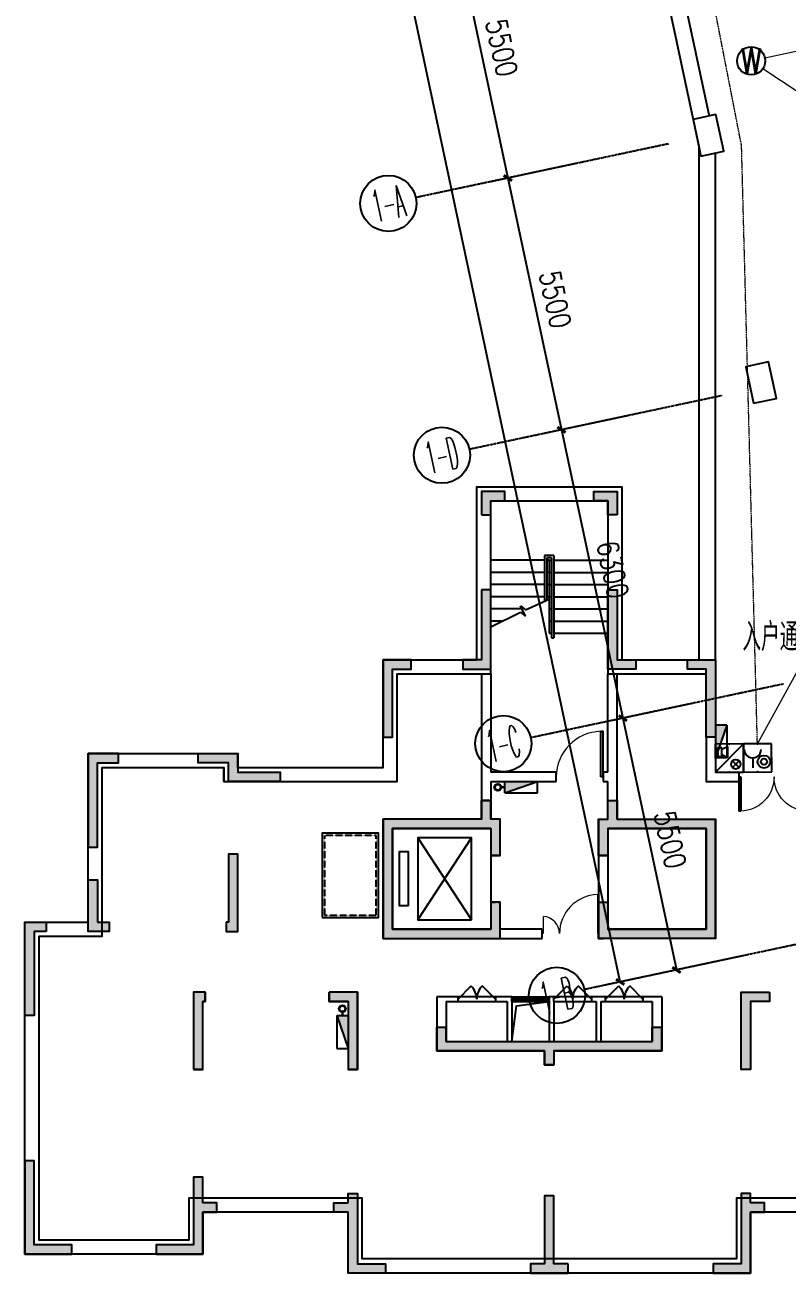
# Model space of a CAD drawing. Extents: x -781653 to 929899, y -292639 to -18670.
# Drawn here: x -349293 to -333015, y -219932 to -193265 of the extents above; entities that cross this region are included whole.
import ezdxf
from ezdxf.enums import TextEntityAlignment as Align

# ---------------------------------------------------------------- set-up
doc = ezdxf.new("R2010")
doc.units = 0
doc.header["$LTSCALE"] = 10
doc.header["$MEASUREMENT"] = 0
for name, pattern in [('ACAD_ISO11W100', [33.5, 12, -3, 12, -3, 0.5, -3]), ('BORDER', [1.75, 0.5, -0.25, 0.5, -0.25, 0, -0.25]), ('CENTER', [2, 1.25, -0.25, 0.25, -0.25]), ('DASH', [0.35, 0.25, -0.1])]:
    doc.linetypes.add(name, pattern=pattern)
doc.layers.get('0').update_dxf_attribs({"linetype": 'CONTINUOUS'})
doc.layers.get('Defpoints').update_dxf_attribs({"linetype": 'CONTINUOUS'})
for name, color, linetype in [('AXIS', 3, 'CONTINUOUS'), ('AXIS_TEXT', 7, 'CONTINUOUS'), ('COLU', 1, 'CONTINUOUS'), ('DIM_SYMB', 3, 'CONTINUOUS'), ('DOTE', 8, 'CENTER'), ('JPS-X', 1, 'BORDER'), ('JPS-XHS', 7, 'CONTINUOUS'), ('LVTRY', 6, 'CONTINUOUS'), ('PUB_DIM', 3, 'CONTINUOUS'), ('RD-equip', 3, 'CONTINUOUS'), ('road', 7, 'CONTINUOUS'), ('solid', 252, 'CONTINUOUS'), ('STAIR', 9, 'CONTINUOUS'), ('TEXT', 7, 'CONTINUOUS'), ('wall', 8, 'CONTINUOUS'), ('wall-jg', 7, 'CONTINUOUS'), ('WINDOW', 4, 'CONTINUOUS'), ('结构墙', 7, 'CONTINUOUS')]:
    doc.layers.add(name, color=color, linetype=linetype)
doc.layers.add('RD-line', color=2, linetype='CONTINUOUS', lineweight=0)
doc.layers.get('DOTE').off()
doc.styles.add('_TCH_AXIS', font='COMPLEX', dxfattribs={"bigfont": 'GBCBIG'})
doc.styles.add('COMPLEX', font='COMPLEX')
doc.styles.add('DIM_FONT', font='SIMPLEX', dxfattribs={"width": 0.8, "bigfont": 'HZTXT'})
doc.styles.add('FS1', font='txt4', dxfattribs={"width": 0.8, "bigfont": 'fstxt'})
doc.styles.add('FS2', font='tjromans.shx', dxfattribs={"width": 0.8, "bigfont": 'tjhztxt.shx'})
doc.styles.get("Standard").update_dxf_attribs({"font": 'GBENOR', "bigfont": 'GBCBIG'})
doc.dimstyles.new('DIMN300', dxfattribs={"dimscale": 3, "dimtxt": 300, "dimasz": 100, "dimexe": 250, "dimexo": 300, "dimgap": 150, "dimtad": 1, "dimdec": 0, "dimzin": 0, "dimdsep": 46, "dimtxsty": 'DIM_FONT', "dimblk": 'ARCHTICK', "dimcen": 0.09, "dimclrt": 7, "dimazin": 2, "dimtfac": 1, "dimtdec": 0, "dimtix": 1, "dimtmove": 2, "dimatfit": 3, "dimfxl": 0, "dimtolj": 1, "dimtzin": 0, "dimarcsym": 0})

# ---------------------------------------------------------------- blocks, each defined once
blk = doc.blocks.new('DXHS')
at = {"layer": 'JPS-XHS'}
blk.add_hatch(color=256, dxfattribs=at).paths.add_polyline_path([(-350, 240), (-350, 0), (350, 0)])
at = {"layer": 'JPS-XHS', "linetype": 'Continuous'}
for p, q in [((-350, 240), (-350, 0)), ((-350, 240), (350, 240)), ((-350, 0), (350, 0)), ((350, 240), (350, 0))]:
    blk.add_line(p, q, dxfattribs=at)
at = {"layer": 'JPS-XHS'}
blk.add_line((-350, 240), (350, 0), dxfattribs=at)
blk = doc.blocks.new('FF')
at = {"linetype": 'Continuous'}
for radius in [75, 60]:
    blk.add_circle((0, 0), radius, dxfattribs=at)
blk = doc.blocks.new('$DorLib2D$00000001')
for p, q in [((0.45, 0.975), (0.5, 0.975)), ((0.45, 0), (0.45, 0.975)), ((0.5, 0), (0.5, 0.975)), ((0.5, 0), (0.45, 0))]:
    blk.add_line(p, q)
at = {"lineweight": 13}
blk.add_arc((0.475, 0), 0.975, 91.4693, 180, dxfattribs=at)
blk = doc.blocks.new('$DorLib2D$00000116')
at = {"color": 0}
for p, q in [((-0.5, 0), (-0.146, 0.354)), ((0.5, 0), (0.146, 0.354))]:
    blk.add_line(p, q, dxfattribs=at)
for centre, start, end in [((-0.5, 0), 0, 45), ((0.5, 0), 135, 180)]:
    blk.add_arc(centre, 0.5, start, end, dxfattribs=at)
blk = doc.blocks.new('$WINLIB2D$00000001')
for p, q in [((-0.5, 0.5), (0.5, 0.5)), ((-0.5, 0.5), (-0.5, -0.5)), ((0.5, -0.5), (0.5, 0.5)), ((0.5, 0.167), (-0.5, 0.167)), ((0.5, -0.167), (-0.5, -0.167)), ((-0.5, -0.5), (0.5, -0.5))]:
    blk.add_line(p, q)
blk = doc.blocks.new('$DorLib2D$00000025')
at = {"const_width": 0.02}
for points in [[(0.481, -0.001), (0.481, 0.691)], [(-0.481, 0.001), (-0.481, 0.308)]]:
    blk.add_lwpolyline(points, dxfattribs=at)
at = {"lineweight": 13}
for centre, radius, start, end in [((0.505, -0.002), 0.699, 91.9397, 179.7238), ((-0.501, 0.003), 0.307, 359.7899, 85.7508)]:
    blk.add_arc(centre, radius, start, end, dxfattribs=at)
blk = doc.blocks.new('A$C08630F14')
at = {"layer": 'solid'}
h = blk.add_hatch(color=8, dxfattribs=at)
h.paths.add_polyline_path([(9950, 8925), (10150, 8925), (10150, 9700), (9950, 9700), (9950, 10100), (9750, 10100), (9750, 9700), (7650, 9700), (7650, 7150), (10150, 7150), (10150, 7925), (9950, 7925), (9950, 7350), (7850, 7350), (7850, 9500), (9950, 9500)])
h.paths.add_polyline_path([(12450, 9500), (14550, 9500), (14550, 7350), (12450, 7350), (12450, 7925), (12250, 7925), (12250, 7150), (14750, 7150), (14750, 9700), (12650, 9700), (12650, 10100), (12450, 10100), (12450, 9700), (12250, 9700), (12250, 8925), (12450, 8925)])
for points in [[(4350, 7500), (4300, 7500), (4300, 7300), (4550, 7300), (4550, 8950), (4350, 8950)], [(3800, 5800), (3850, 5800), (3850, 6000), (3600, 6000), (3600, 4350), (3800, 4350)], [(6900, 5800), (6900, 4350), (7100, 4350), (7100, 6000), (6500, 6000), (6500, 5800)], [(9000, 4950), (9000, 5250), (8800, 5250), (8800, 4750), (11100, 4750), (11100, 4450), (11300, 4450), (11300, 4750), (13600, 4750), (13600, 5250), (13400, 5250), (13400, 4950)]]:
    blk.add_hatch(color=8, dxfattribs=at).paths.add_polyline_path(points)
at = {"layer": 'DIM_SYMB', "color": 8}
blk.add_lwpolyline([(11850, 13670, 0, 0, 0), (11850, 15593, 0, 0, 0), (10550, 15593, 0, 0, 0), (10550, 14750, 80, 0, 0), (10550, 14450, 0, 0, 0)], format="xyseb", dxfattribs=at)
at = {"layer": 'JPS-X', "color": 8, "const_width": 50}
for points in [[(10175, 10380), (10250, 10380)], [(6780, 5575), (6780, 5500)]]:
    blk.add_lwpolyline(points, dxfattribs=at)
at = {"layer": 'LVTRY', "color": 8}
blk.add_lwpolyline([(10400, 4950), (10498, 5706), (11200, 5800)], dxfattribs=at)
at = {"layer": 'STAIR', "color": 8}
for p, q in [((11100, 15230), (9950, 15230)), ((11300, 15330), (11100, 15330)), ((11100, 15330), (11100, 14352)), ((11250, 15280), (11150, 15280)), ((11150, 15280), (11150, 14374)), ((11200, 15230), (11150, 15230)), ((11200, 15230), (11200, 13670)), ((11200, 15230), (11250, 15230)), ((11200, 15230), (11200, 14397)), ((11250, 15280), (11250, 13570)), ((11300, 15330), (11300, 13570)), ((11300, 15230), (12450, 15230)), ((11100, 14970), (9950, 14970)), ((11200, 14970), (11150, 14970)), ((11200, 14970), (11250, 14970)), ((11300, 14970), (12450, 14970)), ((11100, 14710), (9950, 14710)), ((11200, 14710), (11150, 14710)), ((11200, 14710), (11250, 14710)), ((11300, 14710), (12450, 14710)), ((11100, 14450), (9950, 14450)), ((11200, 14450), (11150, 14450)), ((11200, 14450), (11250, 14450)), ((11300, 14450), (12450, 14450)), ((10613, 14190), (9950, 14190)), ((10688, 14037), (10583, 14253)), ((10583, 14253), (10689, 14172)), ((10689, 14172), (11200, 14397)), ((11200, 14190), (11250, 14190)), ((11300, 14190), (12450, 14190)), ((9950, 13804), (10582, 14119)), ((10203, 13930), (9950, 13930)), ((10582, 14119), (10688, 14037)), ((11200, 13930), (11250, 13930)), ((11300, 13930), (12450, 13930)), ((11200, 13670), (11250, 13670)), ((11300, 13670), (12450, 13670)), ((11250, 13570), (11300, 13570)), ((8390, 9300), (9540, 7550)), ((8390, 7550), (9540, 9300)), ((9950, 8925), (9950, 7925)), ((10050, 5900), (9250, 5900)), ((12100, 5900), (11300, 5900)), ((13200, 5900), (12400, 5900)), ((9250, 5800), (10050, 5800)), ((11300, 5800), (12100, 5800)), ((12400, 5800), (13200, 5800))]:
    blk.add_line(p, q, dxfattribs=at)
for points in [[(6350, 7600), (7550, 7600), (7550, 9400), (6350, 9400)], [(9540, 7550), (9540, 9300), (8390, 9300), (8390, 7550)], [(8190, 7850), (8190, 9000), (7990, 9000), (7990, 7850)]]:
    blk.add_lwpolyline(points, close=True, dxfattribs=at)
at = {"layer": 'STAIR', "color": 8, "linetype": 'DASH'}
blk.add_lwpolyline([(6400, 7650), (7500, 7650), (7500, 9350), (6400, 9350)], close=True, dxfattribs=at)
at = {"layer": 'wall', "color": 8}
for p, q in [((9750, 12800), (9750, 10600)), ((9950, 12800), (9950, 10700)), ((12450, 10700), (12450, 12800)), ((12450, 12800), (12650, 12800)), ((12650, 10600), (12650, 12800)), ((11350, 10700), (9950, 10700)), ((11350, 10500), (11350, 10700)), ((12450, 10700), (12350, 10700)), ((12350, 10700), (12350, 10500)), ((9750, 10600), (9750, 9700)), ((9950, 10500), (11350, 10500)), ((9950, 10500), (9950, 9700)), ((12350, 10500), (12450, 10500)), ((12450, 9700), (12450, 10500)), ((12650, 9700), (12650, 10600)), ((7650, 9700), (7650, 7150)), ((9750, 9700), (7650, 9700)), ((10150, 9700), (9950, 9700)), ((10150, 8925), (10150, 9700)), ((12250, 9700), (12250, 7350)), ((12250, 9700), (12450, 9700)), ((12650, 9700), (14750, 9700)), ((14750, 9700), (14750, 7150)), ((7850, 9500), (7850, 7350)), ((9850, 9500), (7850, 9500)), ((9950, 9500), (9850, 9500)), ((9950, 9500), (9950, 8925)), ((12450, 9500), (12450, 7350)), ((12450, 9500), (12550, 9500)), ((12550, 9500), (14550, 9500)), ((14550, 9500), (14550, 7350)), ((9950, 8925), (10150, 8925)), ((10150, 7925), (9950, 7925)), ((9950, 7925), (9950, 7350)), ((10150, 7350), (10150, 7925)), ((7850, 7350), (9950, 7350)), ((11050, 7350), (10150, 7350)), ((11050, 7150), (11050, 7350)), ((12250, 7350), (12250, 7150)), ((14550, 7350), (12450, 7350)), ((7650, 7150), (10058, 7150)), ((10050, 7150), (11050, 7150)), ((12250, 7150), (12350, 7150)), ((14750, 7150), (12342, 7150)), ((8800, 5900), (8800, 4750)), ((9250, 5900), (8800, 5900)), ((9250, 5800), (9250, 5900)), ((10400, 5900), (10050, 5900)), ((10050, 5900), (10050, 5800)), ((10400, 5800), (10400, 5900)), ((11300, 5900), (11200, 5900)), ((11200, 5900), (11200, 5800)), ((11300, 5800), (11300, 5900)), ((12300, 5900), (12100, 5900)), ((12100, 5900), (12100, 5800)), ((12400, 5900), (12300, 5900)), ((12400, 5800), (12400, 5900)), ((13600, 5900), (13200, 5900)), ((13200, 5900), (13200, 5800)), ((13600, 5900), (13600, 4750)), ((9000, 5800), (9000, 4950)), ((9000, 5800), (9250, 5800)), ((10050, 5800), (10300, 5800)), ((10300, 5800), (10300, 4950)), ((10400, 5800), (10400, 4950)), ((11200, 5800), (11200, 4950)), ((11300, 5800), (11300, 4950)), ((12100, 5800), (12200, 5800)), ((12200, 5800), (12200, 4950)), ((12300, 5800), (12300, 4950)), ((12300, 5800), (12400, 5800)), ((13200, 5800), (13400, 5800)), ((13400, 5800), (13400, 4950)), ((9000, 4950), (10300, 4950)), ((10400, 4950), (11200, 4950)), ((11200, 4950), (11200, 4950)), ((11300, 4950), (12200, 4950)), ((12300, 4950), (13400, 4950)), ((8800, 4750), (10400, 4750)), ((10400, 4750), (11100, 4750)), ((11100, 4750), (11100, 4450)), ((11300, 4750), (12300, 4750)), ((11300, 4750), (11300, 4450)), ((11300, 4750), (11300, 4750)), ((12300, 4750), (13600, 4750)), ((11300, 4450), (11100, 4450))]:
    blk.add_line(p, q, dxfattribs=at)
at = {"layer": 'wall-jg', "color": 8}
for p, q in [((4550, 10800), (4550, 11100)), ((4250, 10500), (4250, 10800)), ((9750, 9700), (9750, 10100)), ((9750, 10100), (9950, 10100)), ((9950, 10100), (9950, 9700)), ((12450, 9700), (12450, 10100)), ((12450, 10100), (12650, 10100)), ((12650, 10100), (12650, 9700)), ((7650, 7150), (7650, 9700)), ((9750, 9700), (7650, 9700)), ((10150, 9700), (9950, 9700)), ((10150, 8925), (10150, 9700)), ((12250, 8925), (12250, 9700)), ((12250, 9700), (12450, 9700)), ((12650, 9700), (14750, 9700)), ((14750, 7150), (14750, 9700)), ((7850, 9500), (9950, 9500)), ((7850, 7350), (7850, 9500)), ((9950, 9500), (9950, 8925)), ((12450, 9500), (12450, 8925)), ((14550, 9500), (12450, 9500)), ((14550, 7350), (14550, 9500)), ((4550, 8950), (4350, 8950)), ((4350, 8950), (4350, 7500)), ((4550, 7300), (4550, 8950)), ((10150, 8925), (9950, 8925)), ((12250, 8925), (12450, 8925)), ((9950, 7925), (9950, 7350)), ((10150, 7925), (9950, 7925)), ((10150, 7150), (10150, 7925)), ((12250, 7150), (12250, 7925)), ((12250, 7925), (12450, 7925)), ((12450, 7925), (12450, 7350)), ((4300, 7500), (4300, 7300)), ((4350, 7500), (4300, 7500)), ((4300, 7300), (4550, 7300)), ((7850, 7350), (9950, 7350)), ((14550, 7350), (12450, 7350)), ((7650, 7150), (10150, 7150)), ((14750, 7150), (12250, 7150)), ((3850, 6000), (3600, 6000)), ((3600, 6000), (3600, 4350)), ((3850, 6000), (3850, 5800)), ((7100, 6000), (6500, 6000)), ((6500, 5800), (6500, 6000)), ((7100, 6000), (7100, 4350)), ((3800, 4350), (3800, 5800)), ((3850, 5800), (3800, 5800)), ((6900, 5800), (6500, 5800)), ((6900, 5800), (6900, 4350)), ((8800, 5250), (9000, 5250)), ((8800, 4750), (8800, 5250)), ((9000, 4950), (9000, 5250)), ((13400, 5250), (13600, 5250)), ((13400, 4950), (13400, 5250)), ((13600, 4750), (13600, 5250)), ((9000, 4950), (13400, 4950)), ((11100, 4750), (8800, 4750)), ((11100, 4750), (11100, 4450)), ((11300, 4750), (11300, 4450)), ((11300, 4750), (13600, 4750)), ((3800, 4350), (3600, 4350)), ((7100, 4350), (6900, 4350)), ((11100, 4450), (11300, 4450))]:
    blk.add_line(p, q, dxfattribs=at)
at = {"layer": 'WINDOW', "color": 8, "linetype": 'DASH'}
for p, q in [((10150, 8925), (9950, 8925)), ((9950, 7925), (10150, 7925))]:
    blk.add_line(p, q, dxfattribs=at)
at = {"layer": 'JPS-X', "color": 8}
blk.add_blockref('FF', (10100, 10380), dxfattribs=at)
at = {"layer": 'JPS-X', "color": 8, "rotation": 270}
blk.add_blockref('FF', (6780, 5650), dxfattribs=at)
at = {"layer": 'JPS-XHS', "color": 8, "xscale": -1}
for p, rotation in [((10600, 10500), 180), ((6900, 5150), 90)]:
    blk.add_blockref('DXHS', p, dxfattribs=dict(at, rotation=rotation))
at = {"layer": 'WINDOW', "color": 8}
for name, p, xscale, yscale, zscale in [('$DorLib2D$00000001', (11850, 10600), 1000, 1000, -1000), ('$DorLib2D$00000025', (11650, 7250), 1200, 1200, -1200), ('$DorLib2D$00000116', (11700, 5850), -800, 800, -800), ('$DorLib2D$00000116', (12800, 5850), 800, 800, 800)]:
    blk.add_blockref(name, p, dxfattribs=dict(at, xscale=xscale, yscale=yscale, zscale=zscale))
at = {"layer": 'WINDOW', "color": 8, "zscale": 800}
for name, p, xscale, yscale, rotation in [('$DorLib2D$00000116', (9650, 5850), 800, 800, 359.9999999999979), ('$WINLIB2D$00000001', (10800, 5850), -800, 100, 180)]:
    blk.add_blockref(name, p, dxfattribs=dict(at, xscale=xscale, yscale=yscale, rotation=rotation))
blk = doc.blocks.new('A$C2AE17321')
at = {"layer": 'solid'}
h = blk.add_hatch(color=256, dxfattribs=at)
h.paths.add_polyline_path([(9850, 16700), (9750, 16700), (9750, 16600), (9850, 16600)])
h.paths.add_polyline_path([(10250, 16700), (9850, 16700), (9850, 16600), (10250, 16600)])
h.paths.add_polyline_path([(10250, 16600), (9850, 16600), (9850, 16200), (9950, 16200), (9950, 16500), (10250, 16500)])
h.paths.add_polyline_path([(9850, 16600), (9750, 16600), (9750, 16200), (9850, 16200)])
h = blk.add_hatch(color=256, dxfattribs=at)
h.paths.add_polyline_path([(12550, 16700), (12150, 16700), (12150, 16600), (12550, 16600)])
h.paths.add_polyline_path([(12650, 16700), (12550, 16700), (12550, 16600), (12650, 16600)])
h.paths.add_polyline_path([(12650, 16600), (12550, 16600), (12550, 16200), (12650, 16200)])
h.paths.add_polyline_path([(12550, 16600), (12150, 16600), (12150, 16500), (12450, 16500), (12450, 16200), (12550, 16200)])
for points in [[(9350, 13100), (9350, 12900), (9950, 12900), (9950, 14400), (9950, 14600), (9750, 14600), (9750, 13100)], [(12650, 13100), (12650, 14600), (12450, 14600), (12450, 14400), (12450, 12900), (13050, 12900), (13050, 13100)], [(7650, 13100), (7650, 11450), (7850, 11450), (7850, 12900), (8250, 12900), (8250, 13100)], [(14550, 12900), (14550, 11450), (14750, 11450), (14750, 13100), (14150, 13100), (14150, 12900)], [(1350, 11100), (1350, 9100), (1550, 9100), (1550, 10900), (2000, 10900), (2000, 11100)], [(4550, 10700), (4550, 11100), (3700, 11100), (3700, 10900), (4350, 10900), (4350, 10500), (5450, 10500), (5450, 10700)], [(9950, 8925), (10150, 8925), (10150, 9700), (9950, 9700), (9950, 10100), (9750, 10100), (9750, 9700), (7650, 9700), (7650, 7150), (10150, 7150), (10150, 7925), (9950, 7925), (9950, 7350), (7850, 7350), (7850, 9500), (9950, 9500)], [(12450, 8925), (12250, 8925), (12250, 9700), (12450, 9700), (12450, 10100), (12650, 10100), (12650, 9700), (14750, 9700), (14750, 7150), (12250, 7150), (12250, 7925), (12450, 7925), (12450, 7350), (14550, 7350), (14550, 9500), (12450, 9500)], [(4350, 7500), (4300, 7500), (4300, 7300), (4550, 7300), (4550, 8950), (4350, 8950)], [(1550, 7500), (1550, 8400), (1350, 8400), (1350, 7300), (1800, 7300), (1800, 7500)], [(0, 7500), (0, 5500), (200, 5500), (200, 7300), (450, 7300), (450, 7500)], [(3800, 5800), (3850, 5800), (3850, 6000), (3600, 6000), (3600, 4350), (3800, 4350)], [(6900, 5800), (6900, 4350), (7100, 4350), (7100, 6000), (6500, 6000), (6500, 5800)], [(15300, 4350), (15500, 4350), (15500, 5800), (15900, 5800), (15900, 6000), (15300, 6000)], [(9000, 4950), (9000, 5250), (8800, 5250), (8800, 4750), (11100, 4750), (11100, 4450), (11300, 4450), (11300, 4750), (13600, 4750), (13600, 5250), (13400, 5250), (13400, 4950)], [(1000, 400), (1000, 600), (200, 600), (200, 2400), (0, 2400), (0, 400)], [(2800, 600), (2800, 400), (3800, 400), (3800, 1300), (4100, 1300), (4100, 1500), (3800, 1500), (3800, 2050), (3600, 2050), (3600, 600)], [(7100, 1700), (6900, 1700), (6900, 1500), (6600, 1500), (6600, 1300), (6900, 1300), (6900, 0), (7700, 0), (7700, 200), (7100, 200)], [(11600, 0), (11600, 200), (11300, 200), (11300, 1650), (11100, 1650), (11100, 200), (10800, 200), (10800, 0)], [(15300, 200), (14700, 200), (14700, 0), (15500, 0), (15500, 1300), (15800, 1300), (15800, 1500), (15500, 1500), (15500, 1700), (15300, 1700)]]:
    blk.add_hatch(color=256, dxfattribs=at).paths.add_polyline_path(points)
at = {"layer": 'wall-jg'}
for points in [[(9750, 16200), (9950, 16200), (9950, 16500), (10250, 16500), (10250, 16700), (9750, 16700), (9750, 16200)], [(12650, 16200), (12450, 16200), (12450, 16500), (12150, 16500), (12150, 16700), (12650, 16700), (12650, 16200)], [(8250, 13100), (7650, 13100), (7650, 11450), (7850, 11450), (7850, 12900), (8250, 12900), (8250, 13100)], [(14150, 13100), (14750, 13100), (14750, 11450), (14550, 11450), (14550, 12900), (14150, 12900), (14150, 13100)], [(9950, 8925), (10150, 8925), (10150, 9700), (9950, 9700), (9950, 10100), (9750, 10100), (9750, 9700), (7650, 9700), (7650, 7150), (10150, 7150), (10150, 7925), (9950, 7925), (9950, 7350), (7850, 7350), (7850, 9500), (9950, 9500), (9950, 8925)], [(12450, 8925), (12250, 8925), (12250, 9700), (12450, 9700), (12450, 10100), (12650, 10100), (12650, 9700), (14750, 9700), (14750, 7150), (12250, 7150), (12250, 7925), (12450, 7925), (12450, 7350), (14550, 7350), (14550, 9500), (12450, 9500), (12450, 8925)], [(4300, 7500), (4300, 7300), (4550, 7300), (4550, 8950), (4350, 8950), (4350, 7500), (4300, 7500)], [(3600, 4350), (3800, 4350), (3800, 5800), (3850, 5800), (3850, 6000), (3600, 6000), (3600, 4350)], [(13400, 5250), (13600, 5250), (13600, 4750), (11300, 4750), (11300, 4450), (11100, 4450), (11100, 4750), (8800, 4750), (8800, 5250), (9000, 5250), (9000, 4950), (13400, 4950), (13400, 5250)], [(0, 400), (1000, 400), (1000, 600), (200, 600), (200, 2400), (0, 2400), (0, 400)], [(3800, 1500), (3800, 2050), (3600, 2050), (3600, 600), (2800, 600), (2800, 400), (3800, 400), (3800, 1300), (4100, 1300), (4100, 1500), (3800, 1500)], [(6900, 1500), (6900, 1700), (7100, 1700), (7100, 200), (7700, 200), (7700, 0), (6900, 0), (6900, 1300), (6600, 1300), (6600, 1500), (6900, 1500)], [(11600, 200), (11300, 200), (11300, 1650), (11100, 1650), (11100, 200), (10800, 200), (10800, 0), (11600, 0), (11600, 200)], [(15500, 1500), (15500, 1700), (15300, 1700), (15300, 200), (14700, 200), (14700, 0), (15500, 0), (15500, 1300), (15800, 1300), (15800, 1500), (15500, 1500)]]:
    blk.add_lwpolyline(points, dxfattribs=at)
for points in [[(9750, 14600), (9750, 13100), (9350, 13100), (9350, 12900), (9950, 12900), (9950, 14400), (9950, 14400), (9950, 14600)], [(12450, 14600), (12650, 14600), (12650, 13100), (13050, 13100), (13050, 12900), (12450, 12900), (12450, 14400), (12450, 14400)], [(1350, 11100), (1350, 9100), (1550, 9100), (1550, 10900), (2000, 10900), (2000, 11100)], [(5450, 10500), (4350, 10500), (4350, 10900), (3700, 10900), (3700, 11100), (4550, 11100), (4550, 10700), (5450, 10700)], [(1550, 7500), (1800, 7500), (1800, 7300), (1350, 7300), (1350, 8400), (1550, 8400)], [(450, 7300), (200, 7300), (200, 5500), (0, 5500), (0, 7500), (450, 7500)], [(6500, 6000), (6500, 5800), (6900, 5800), (6900, 4350), (7100, 4350), (7100, 6000)], [(15900, 6000), (15900, 5800), (15500, 5800), (15500, 4350), (15300, 4350), (15300, 6000)]]:
    blk.add_lwpolyline(points, close=True, dxfattribs=at)
blk = doc.blocks.new('$DorLib2D$00000002')
for p, q in [((-0.5, 0), (-0.5, 0.4875)), ((-0.475, 0.4875), (-0.5, 0.4875)), ((-0.475, 0), (-0.475, 0.4875)), ((0.475, 0), (0.475, 0.4875)), ((0.475, 0.4875), (0.5, 0.4875)), ((0.5, 0), (0.5, 0.4875)), ((-0.5, 0), (-0.475, 0)), ((0.5, 0), (0.475, 0))]:
    blk.add_line(p, q)
at = {"lineweight": 13}
for centre, start, end in [((-0.4875, 0), 0, 88.53072), ((0.4875, 0), 91.46928, 180)]:
    blk.add_arc(centre, 0.4875, start, end, dxfattribs=at)
blk = doc.blocks.new('A$C7EC620A8')
at = {"layer": 'COLU'}
for points in [[(14437, 23865), (14926, 23969), (14760, 24752), (14271, 24648), (14437, 23865)], [(15561, 18584), (16050, 18688), (15884, 19470), (15395, 19366), (15561, 18584)], [(15561, 18584), (16050, 18688), (15884, 19470), (15395, 19366), (15561, 18584)]]:
    blk.add_lwpolyline(points, close=True, dxfattribs=at)
at = {"layer": '结构墙', "linetype": 'ByBlock'}
for p, q in [((10712, 41373), (14400, 24041)), ((13656, 29220), (14613, 24721)), ((14400, 13100), (14400, 24041)), ((14750, 13100), (14750, 23932))]:
    blk.add_line(p, q, dxfattribs=at)
at = {"layer": '结构墙'}
for points in [[(18600, 1300), (15500, 1300), (15500, 0), (6900, 0), (6900, 1300), (3800, 1300), (3800, 400), (0, 400), (0, 7500), (1350, 7500), (1350, 11100), (4550, 11100), (4550, 10800), (7650, 10800), (7650, 13100), (9650, 13100), (9650, 16800), (12750, 16800), (12750, 13100), (14450, 13100)], [(18900, 1600), (15200, 1600), (15200, 300), (7200, 300), (7200, 1600), (3500, 1600), (3500, 700), (300, 700), (300, 7200), (1650, 7200), (1650, 10800), (4250, 10800), (4250, 10500), (7950, 10500), (7950, 12800), (9950, 12800), (9950, 16500), (12450, 16500), (12450, 12800), (14550, 12800)]]:
    blk.add_lwpolyline(points, dxfattribs=at)
blk = doc.blocks.new('_ArchTick')
at = {"color": 0, "linetype": 'ByBlock', "const_width": 0.4}
blk.add_lwpolyline([(-0.5, -0.5), (0.5, 0.5)], dxfattribs=at)
blk = doc.blocks.new('*D290')
at = {"layer": 'Defpoints', "color": 0}
for p in [(11094, 36045), (12239, 30665), (10354, 30264)]:
    blk.add_point(p, dxfattribs=at)
at = {"layer": 'PUB_DIM', "color": 0, "lineweight": -2}
for p, q in [((10654, 35951), (8843, 35566)), ((9209, 35644), (10354, 30264)), ((11798, 30571), (9987, 30186))]:
    blk.add_line(p, q, dxfattribs=at)
at = {"layer": 'PUB_DIM', "color": 0, "lineweight": -2, "xscale": 150, "yscale": 150, "zscale": 150}
for p, rotation in [((9209, 35644), 102.0126000756922), ((10354, 30264), 282.0126000756923)]:
    blk.add_blockref('_ArchTick', p, dxfattribs=dict(at, rotation=rotation))
at = {"layer": 'PUB_DIM', "color": 7, "insert": (10222, 33048), "char_height": 450, "attachment_point": 5, "rotation": 282.0126, "style": 'DIM_FONT'}
blk.add_mtext('\\A1;5500', dxfattribs=at)
blk = doc.blocks.new('*D291')
at = {"layer": 'Defpoints', "color": 0}
for p in [(12239, 30665), (13383, 25286), (11499, 24885)]:
    blk.add_point(p, dxfattribs=at)
at = {"layer": 'PUB_DIM', "color": 0, "lineweight": -2}
for p, q in [((11798, 30571), (9987, 30186)), ((10354, 30264), (11499, 24885)), ((12943, 25192), (11132, 24806))]:
    blk.add_line(p, q, dxfattribs=at)
at = {"layer": 'PUB_DIM', "color": 0, "lineweight": -2, "xscale": 150, "yscale": 150, "zscale": 150}
for p, rotation in [((10354, 30264), 102.0126000756922), ((11499, 24885), 282.0126000756923)]:
    blk.add_blockref('_ArchTick', p, dxfattribs=dict(at, rotation=rotation))
at = {"layer": 'PUB_DIM', "color": 7, "insert": (11367, 27668), "char_height": 450, "attachment_point": 5, "rotation": 282.0126, "style": 'DIM_FONT'}
blk.add_mtext('\\A1;5500', dxfattribs=at)
blk = doc.blocks.new('*D292')
at = {"layer": 'Defpoints', "color": 0}
for p in [(13383, 25286), (14695, 19124), (12810, 18723)]:
    blk.add_point(p, dxfattribs=at)
at = {"layer": 'PUB_DIM', "color": 0, "lineweight": -2}
for p, q in [((12943, 25192), (11132, 24806)), ((11499, 24885), (12810, 18723)), ((14254, 19030), (12443, 18644))]:
    blk.add_line(p, q, dxfattribs=at)
at = {"layer": 'PUB_DIM', "color": 0, "lineweight": -2, "xscale": 150, "yscale": 150, "zscale": 150}
for p, rotation in [((11499, 24885), 102.0126000756922), ((12810, 18723), 282.0126000756923)]:
    blk.add_blockref('_ArchTick', p, dxfattribs=dict(at, rotation=rotation))
at = {"layer": 'PUB_DIM', "color": 7, "insert": (12595, 21897), "char_height": 450, "attachment_point": 5, "rotation": 282.0126, "style": 'DIM_FONT'}
blk.add_mtext('\\A1;6300', dxfattribs=at)
blk = doc.blocks.new('*D293')
at = {"layer": 'Defpoints', "color": 0}
for p in [(14695, 19124), (15839, 13744), (13955, 13343)]:
    blk.add_point(p, dxfattribs=at)
at = {"layer": 'PUB_DIM', "color": 0, "lineweight": -2}
for p, q in [((14254, 19030), (12443, 18644)), ((12810, 18723), (13955, 13343)), ((15399, 13650), (13588, 13265))]:
    blk.add_line(p, q, dxfattribs=at)
at = {"layer": 'PUB_DIM', "color": 0, "lineweight": -2, "xscale": 150, "yscale": 150, "zscale": 150}
for p, rotation in [((12810, 18723), 102.0126000756922), ((13955, 13343), 282.0126000756923)]:
    blk.add_blockref('_ArchTick', p, dxfattribs=dict(at, rotation=rotation))
at = {"layer": 'PUB_DIM', "color": 7, "insert": (13822, 16126), "char_height": 450, "attachment_point": 5, "rotation": 282.0126, "style": 'DIM_FONT'}
blk.add_mtext('\\A1;5500', dxfattribs=at)
blk = doc.blocks.new('*D294')
at = {"layer": 'Defpoints', "color": 0}
for p in [(5037, 64507), (1952, 63851), (15839, 13744)]:
    blk.add_point(p, dxfattribs=at)
at = {"layer": 'PUB_DIM', "color": 0, "lineweight": -2}
for p, q in [((4597, 64414), (1585, 63773)), ((12754, 13087), (1952, 63851)), ((15399, 13650), (12387, 13009))]:
    blk.add_line(p, q, dxfattribs=at)
at = {"layer": 'PUB_DIM', "color": 0, "lineweight": -2, "xscale": 150, "yscale": 150, "zscale": 150}
for p, rotation in [((1952, 63851), 102.0126000742225), ((12754, 13087), 282.0126000742225)]:
    blk.add_blockref('_ArchTick', p, dxfattribs=dict(at, rotation=rotation))
at = {"layer": 'PUB_DIM', "color": 7, "insert": (7793, 38563), "char_height": 450, "attachment_point": 5, "rotation": 282.0126, "style": 'DIM_FONT'}
blk.add_mtext('\\A1;51900', dxfattribs=at)
blk = doc.blocks.new('_AXISO')
blk.add_circle((0, 0), 0.5)
at = {"layer": 'AXIS_TEXT', "style": 'COMPLEX', "width": 1.041667}
blk.add_attdef('A', text='', height=0.56, dxfattribs=at).set_placement((-0.25, -0.28), (0.25, -0.28), align=Align.FIT)
blk = doc.blocks.new('yy')
at = {"layer": 'RD-equip'}
blk.add_circle((0, 0), 200, dxfattribs=at)
at = {"layer": 'RD-equip', "color": 4, "style": 'FS1', "width": 0.8}
blk.add_attdef('Y', text='', height=360, dxfattribs=at).set_placement((0, 0), align=Align.MIDDLE)
blk = doc.blocks.new('$equip$00001630')
for p, q in [((-0.5, 0), (-0.5, -1)), ((0.5, 0), (-0.5, 0)), ((0.5, -1), (0.5, 0)), ((-0.169, -0.5), (-0.169, -0.85)), ((-0.5, -1), (0.5, -1))]:
    blk.add_line(p, q)
for radius in [0.226, 0.113]:
    blk.add_circle((0.227, -0.64), radius)
blk.add_arc((-0.169, -0.2), 0.3, 180, 0)
for p in [(0, 0), (-0.5, -0.5), (0.5, -0.5), (0, -1)]:
    blk.add_point(p)
at = {"flags": 9}
blk.add_attdef('A', (0, 0), '', height=0.00002, dxfattribs=at)
blk.add_attdef('B', text='', height=0.4, dxfattribs=at).set_placement((0.884, -0.7), align=Align.MIDDLE_CENTER)
blk = doc.blocks.new('$equip$00001636')
for p, q in [((0.5, 0), (-0.5, 0)), ((0.5, 0), (-0.5, -1)), ((-0.5, 0), (-0.5, -1)), ((0.5, -1), (0.5, 0)), ((-0.417, -0.135, 0), (-0.417, -0.435, 0)), ((-0.269, -0.135, 0), (-0.417, -0.135, 0)), ((-0.417, -0.435, 0), (-0.269, -0.435, 0)), ((-0.269, -0.185, 0), (-0.069, -0.085, 0)), ((-0.269, -0.435, 0), (-0.269, -0.135, 0)), ((-0.069, -0.485, 0), (-0.269, -0.385, 0)), ((-0.069, -0.085, 0), (-0.069, -0.485, 0)), ((0.105, -0.602), (0.344, -0.841)), ((0.105, -0.841), (0.344, -0.602)), ((-0.5, -1), (0.5, -1))]:
    blk.add_line(p, q)
blk.add_circle((0.225, -0.722), 0.169)
for p in [(0, 0), (-0.5, -0.5), (0.5, -0.5), (0, -1)]:
    blk.add_point(p)
at = {"flags": 9}
blk.add_attdef('A', (0, 0), '', height=0.00002, dxfattribs=at)
blk.add_attdef('B', text='', height=0.4, dxfattribs=at).set_placement((0.884, -0.7), align=Align.MIDDLE_CENTER)
blk = doc.blocks.new('sdfgsdgsdgdsg')
at = {"layer": 'RD-equip', "xscale": 600, "yscale": 600, "zscale": 600, "rotation": 359.9999999999889}
for name, p in [('$equip$00001636', (-300, 600)), ('$equip$00001630', (300, 600))]:
    blk.add_blockref(name, p, dxfattribs=at)
blk = doc.blocks.new('A$C447C5B7F')
at = {"layer": 'AXIS', "linetype": 'ByBlock'}
for p, q in [((13781.9, 30993.5), (8388, 29845.8)), ((14926.6, 25613.9), (9532.7, 24466.2)), ((16237.8, 19451.9), (10843.9, 18304.2)), ((17382.4, 14072.3), (11988.6, 12924.6))]:
    blk.add_line(p, q, dxfattribs=at)
ref = blk.add_blockref('_AXISO', (7801.2, 29720.9), dxfattribs=dict(at, xscale=1200, yscale=1200, zscale=1200))
ref.add_attrib('A', '1-A', dxfattribs={"layer": 'AXIS_TEXT', "linetype": 'ByBlock', "height": 678.82, "rotation": 12.0126, "style": '_TCH_AXIS', "width": 0.355932}).set_placement((7539.9, 29318.3), (8203.8, 29459.5), align=Align.FIT)
ref = blk.add_blockref('_AXISO', (8945.9, 24341.3), dxfattribs=dict(at, xscale=1200, yscale=1200, zscale=1200))
ref.add_attrib('A', '1-D', dxfattribs={"layer": 'AXIS_TEXT', "linetype": 'ByBlock', "height": 678.82, "rotation": 12.0126, "style": '_TCH_AXIS', "width": 0.362069}).set_placement((8684.5, 23938.7), (9348.5, 24080), align=Align.FIT)
ref = blk.add_blockref('_AXISO', (10257.1, 18179.3), dxfattribs=dict(at, xscale=1200, yscale=1200, zscale=1200))
ref.add_attrib('A', '1-C', dxfattribs={"layer": 'AXIS_TEXT', "linetype": 'ByBlock', "height": 678.82, "rotation": 12.0126, "style": '_TCH_AXIS', "width": 0.375}).set_placement((9995.7, 17776.7), (10659.7, 17917.9), align=Align.FIT)
ref = blk.add_blockref('_AXISO', (11401.8, 12799.7), dxfattribs=dict(at, xscale=1200, yscale=1200, zscale=1200))
ref.add_attrib('A', '1-B', dxfattribs={"layer": 'AXIS_TEXT', "linetype": 'ByBlock', "height": 678.82, "rotation": 12.0126, "style": '_TCH_AXIS', "width": 0.362069}).set_placement((11140.4, 12397.1), (11804.4, 12538.4), align=Align.FIT)
at = {"layer": 'PUB_DIM'}
dim = blk.add_aligned_dim(p1=(15839.2, 13744), p2=(5037.4, 64507.4), distance=3154.5, dimstyle='DIMN300', override={"dimscale": 1.5}, dxfattribs=at)
dim.commit()
dim.dimension.update_dxf_attribs({"geometry": '*D294', "text_midpoint": (7793.1, 38562.8)})
for base, p1, p2, picture, middle in [((10354.1, 30264.1), (11093.9, 36044.7), (12238.6, 30665.1), '*D290', (10221.9, 33047.5)), ((11498.8, 24884.5), (12238.6, 30665.1), (13383.3, 25285.6), '*D291', (11366.6, 27668)), ((12810, 18722.5), (13383.3, 25285.6), (14694.5, 19123.5), '*D292', (12594.5, 21897.2)), ((13954.7, 13342.9), (14694.5, 19123.5), (15839.2, 13744), '*D293', (13822.5, 16126.4))]:
    dim = blk.add_linear_dim(base=base, p1=p1, p2=p2, angle=102.0126, dimstyle='DIMN300', override={"dimscale": 1.5}, dxfattribs=at)
    dim.commit()
    dim.dimension.update_dxf_attribs({"geometry": picture, "text_midpoint": middle})

msp = doc.modelspace()

# ---------------------------------------------------------------- linework, layer by layer
at = {"layer": 'RD-line', "color": 1, "linetype": 'ACAD_ISO11W100', "ltscale": 0.05}
for p, q in [((-333986.6, -195844.8), (-336239.3, -184299)), ((-333648.2, -208624.7), (-333986.6, -195844.8))]:
    msp.add_line(p, q, dxfattribs=at)
at = {"layer": 'RD-line'}
for p, q in [((-333487.7, -193970.2), (-328732.6, -192952.1)), ((-333530.7, -194198.3), (-330734.7, -196045.4)), ((-333648.2, -208624.7), (-331676.8, -205033.2))]:
    msp.add_line(p, q, dxfattribs=at)
at = {"layer": 'wall', "linetype": 'ByBlock'}
msp.add_line((-334043.1, -209232.3), (-334043.1, -209432.3), dxfattribs=at)
at = {"layer": 'wall'}
for points in [[(-334743.1, -208482.3), (-334743.1, -209432.3), (-334043.1, -209432.3)], [(-334543.1, -208482.3), (-334543.1, -209232.3), (-334043.1, -209232.3)]]:
    msp.add_lwpolyline(points, dxfattribs=at)

# ---------------------------------------------------------------- block references
at = {"layer": 'DOTE'}
msp.add_blockref('A$C447C5B7F', (-349332.1, -226799.4), dxfattribs=at)
at = {"layer": 'JPS-X', "rotation": 270}
msp.add_blockref('DXHS', (-334543.1, -208577.5), dxfattribs=at)
at = {"layer": 'RD-equip', "xscale": 1.5, "yscale": 1.5, "zscale": 1.5}
msp.add_blockref('yy', (-333781, -194033), dxfattribs=at).add_auto_attribs({'Y': 'W'})
at = {"layer": 'RD-line', "rotation": 0.488293905073923}
msp.add_blockref('sdfgsdgsdgdsg', (-333943.1, -209227.2), dxfattribs=at)
at = {"layer": 'road'}
msp.add_blockref('A$C08630F14', (-349293.1, -219932.3), dxfattribs=at)
msp.add_blockref('A$C08630F14', (-349293.1, -219932.3), dxfattribs=at)
at = {"layer": 'wall', "rotation": 359.9999997276647}
msp.add_blockref('A$C2AE17321', (-349293.1, -219932.3), dxfattribs=at)
at = {"layer": 'WINDOW', "linetype": 'ByBlock', "xscale": -1500, "yscale": 1500, "zscale": 1500, "rotation": 179.999999569656}
msp.add_blockref('$DorLib2D$00000002', (-333293.1, -209332.3), dxfattribs=at)
at = {"layer": '结构墙'}
msp.add_blockref('A$C7EC620A8', (-349293.1, -219932.3), dxfattribs=at)

# ---------------------------------------------------------------- texts
at = {"layer": 'TEXT', "style": 'FS2', "width": 0.7}
msp.add_text('入户通道', height=600, rotation=359.83888, dxfattribs=at).set_placement((-333970.1, -206639.2, 0))

doc.saveas('drawing.dxf')
